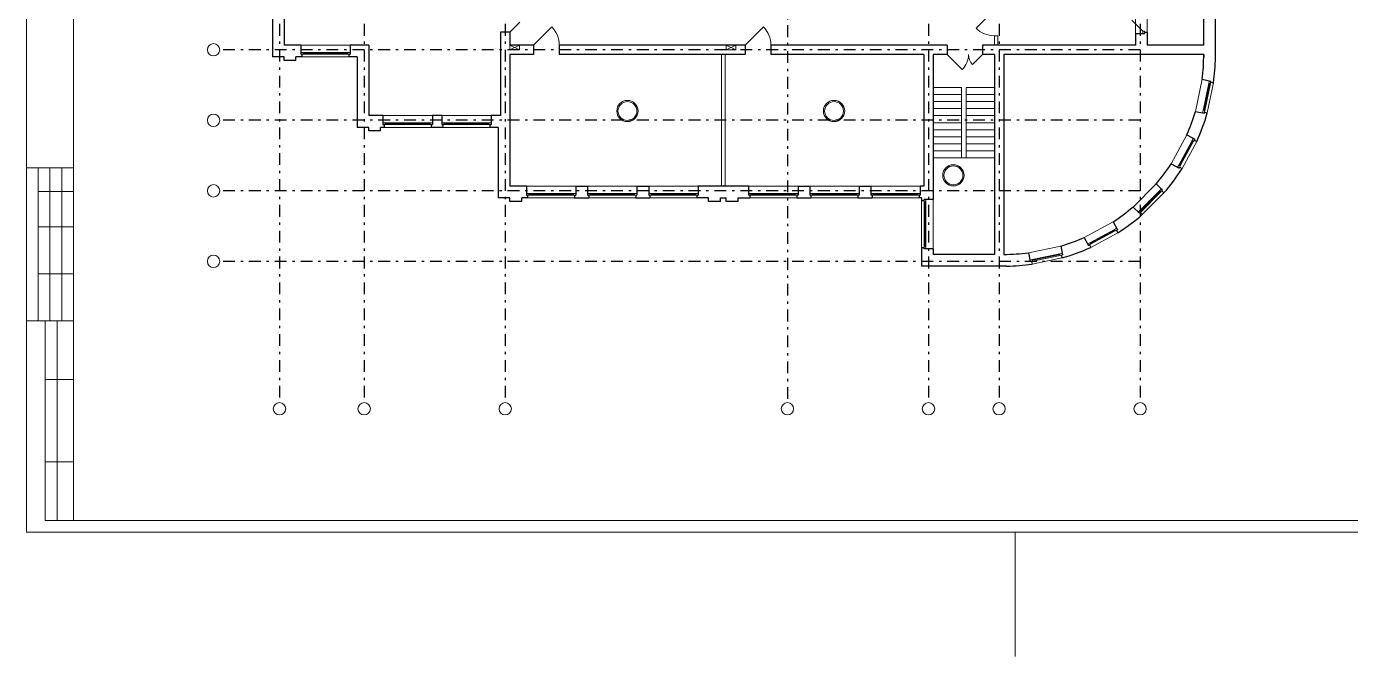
# Model space of a CAD drawing. Header units: metres. Extents: x -5.3 to 89.4, y -5.3 to 64.7.
# Drawn here: x 0 to 56.3, y -5.3 to 21.6 of the extents above; entities that cross this region are included whole.
import ezdxf

# ---------------------------------------------------------------- set-up
doc = ezdxf.new("R2010")
doc.units = ezdxf.units.M
doc.header["$MEASUREMENT"] = 0
doc.linetypes.add('( Dashdot )', pattern=[1.001, 0.5, -0.25, 0.001, -0.25])
doc.layers.add('Level 50', color=7, linetype='Continuous', lineweight=0)
doc.layers.add('Level 63', color=7, linetype='Continuous', lineweight=0)

msp = doc.modelspace()

# ---------------------------------------------------------------- linework, layer by layer
at = {"color": 1, "linetype": '( Dashdot )'}
for p, q in [((10.776, 53.561), (10.776, 5.549)), ((14.376, 53.561), (14.376, 5.549)), ((20.376, 53.561), (20.376, 5.549)), ((32.376, 53.505), (32.376, 5.549)), ((38.376, 53.561), (38.376, 5.549)), ((41.376, 53.561), (41.376, 5.549)), ((47.376, 53.561), (47.376, 5.549)), ((47.376, 20.561), (8.234, 20.561)), ((47.376, 17.561), (8.234, 17.561)), ((47.376, 14.561), (8.234, 14.561)), ((47.376, 11.561), (8.234, 11.561))]:
    msp.add_line(p, q, dxfattribs=at)
at = {"color": 7, "linetype": 'Continuous', "lineweight": 30}
for p, q in [((10.476, 26.861), (10.476, 20.261)), ((10.976, 26.361), (10.976, 20.761)), ((50.08, 20.761), (50.08, 23.811)), ((50.58, 20.236), (50.58, 23.811)), ((20.576, 21.311), (20.176, 21.311)), ((20.176, 21.311), (20.176, 17.761)), ((20.576, 21.311), (20.576, 20.761)), ((47.176, 21.261), (47.176, 20.761)), ((47.176, 21.261), (47.556, 21.261)), ((47.556, 21.311), (47.676, 21.311)), ((47.556, 21.311), (47.556, 21.261)), ((47.676, 21.311), (47.676, 20.761)), ((11.676, 20.761), (10.976, 20.761)), ((11.676, 20.761), (11.676, 20.381)), ((11.676, 20.381), (11.726, 20.381)), ((11.726, 20.381), (11.726, 20.261)), ((13.726, 20.381), (13.726, 20.261)), ((13.726, 20.381), (13.776, 20.381)), ((14.576, 20.761), (13.776, 20.761)), ((13.776, 20.761), (13.776, 20.381)), ((14.576, 20.761), (14.576, 17.761)), ((21.576, 20.761), (20.576, 20.761)), ((20.576, 20.361), (20.576, 14.761)), ((21.576, 20.361), (20.576, 20.361)), ((21.576, 20.761), (21.576, 20.361)), ((22.676, 20.761), (22.676, 20.361)), ((30.576, 20.761), (22.676, 20.761)), ((30.576, 20.361), (22.676, 20.361)), ((30.576, 20.761), (30.576, 20.361)), ((31.676, 20.761), (31.676, 20.361)), ((39.176, 20.761), (31.676, 20.761)), ((38.176, 20.361), (31.676, 20.361)), ((38.176, 20.361), (38.176, 14.761)), ((38.576, 20.361), (38.576, 14.191)), ((39.176, 20.361), (38.576, 20.361)), ((39.176, 20.761), (39.176, 20.361)), ((40.676, 20.761), (40.676, 20.361)), ((47.176, 20.761), (40.676, 20.761)), ((41.176, 20.361), (40.676, 20.361)), ((41.176, 20.361), (41.176, 11.858)), ((41.576, 20.361), (41.576, 11.858)), ((50.081, 20.361), (41.576, 20.361)), ((50.08, 20.761), (47.676, 20.761)), ((50.08, 20.361), (50.08, 20.243)), ((10.976, 20.261), (10.476, 20.261)), ((10.976, 20.111), (10.976, 20.261)), ((11.476, 20.111), (10.976, 20.111)), ((11.476, 20.111), (11.476, 20.261)), ((11.726, 20.261), (11.476, 20.261)), ((14.076, 20.261), (13.726, 20.261)), ((14.076, 20.261), (14.076, 17.261)), ((50.015, 19.31), (50.388, 19.232)), ((50.382, 19.182), (50.5, 19.158)), ((15.176, 17.761), (14.576, 17.761)), ((15.176, 17.761), (15.176, 17.381)), ((17.276, 17.761), (17.276, 17.381)), ((17.676, 17.761), (17.276, 17.761)), ((17.676, 17.761), (17.676, 17.381)), ((20.176, 17.761), (19.776, 17.761)), ((19.776, 17.761), (19.776, 17.381)), ((49.729, 17.94), (50.102, 17.862)), ((50.116, 17.91), (50.233, 17.885)), ((14.576, 17.261), (14.076, 17.261)), ((14.576, 17.111), (14.576, 17.261)), ((15.076, 17.111), (14.576, 17.111)), ((15.076, 17.111), (15.076, 17.261)), ((15.226, 17.261), (15.076, 17.261)), ((15.176, 17.381), (15.226, 17.381)), ((15.226, 17.381), (15.226, 17.261)), ((17.226, 17.381), (17.226, 17.261)), ((17.226, 17.381), (17.276, 17.381)), ((17.726, 17.261), (17.226, 17.261)), ((17.676, 17.381), (17.726, 17.381)), ((17.726, 17.381), (17.726, 17.261)), ((19.726, 17.381), (19.726, 17.261)), ((19.726, 17.381), (19.776, 17.381)), ((20.076, 17.261), (19.726, 17.261)), ((20.076, 17.261), (20.076, 14.261)), ((49.363, 16.943), (49.699, 16.762)), ((49.678, 16.716), (49.784, 16.659)), ((48.697, 15.712), (49.032, 15.53)), ((49.059, 15.573), (49.165, 15.515)), ((21.276, 14.761), (20.576, 14.761)), ((21.276, 14.761), (21.276, 14.381)), ((23.376, 14.761), (23.376, 14.381)), ((23.376, 14.761), (23.876, 14.761)), ((23.876, 14.761), (23.876, 14.381)), ((25.976, 14.761), (25.976, 14.381)), ((25.976, 14.761), (26.476, 14.761)), ((26.476, 14.761), (26.476, 14.381)), ((28.576, 14.761), (28.576, 14.381)), ((30.726, 14.761), (28.576, 14.761)), ((30.726, 14.761), (30.726, 14.381)), ((32.826, 14.761), (32.826, 14.381)), ((32.826, 14.761), (33.326, 14.761)), ((33.326, 14.761), (33.326, 14.381)), ((35.426, 14.761), (35.426, 14.381)), ((35.426, 14.761), (35.926, 14.761)), ((35.926, 14.761), (35.926, 14.381)), ((38.176, 14.761), (38.026, 14.761)), ((38.026, 14.761), (38.026, 14.381)), ((48.064, 14.863), (48.334, 14.594)), ((20.576, 14.261), (20.076, 14.261)), ((20.576, 14.111), (20.576, 14.261)), ((21.076, 14.111), (20.576, 14.111)), ((21.076, 14.111), (21.076, 14.261)), ((21.326, 14.261), (21.076, 14.261)), ((21.276, 14.381), (21.326, 14.381)), ((21.326, 14.381), (21.326, 14.261)), ((23.326, 14.381), (23.326, 14.261)), ((23.326, 14.381), (23.376, 14.381)), ((23.326, 14.261), (23.926, 14.261)), ((23.876, 14.381), (23.926, 14.381)), ((23.926, 14.381), (23.926, 14.261)), ((25.926, 14.381), (25.926, 14.261)), ((25.926, 14.381), (25.976, 14.381)), ((25.926, 14.261), (26.526, 14.261)), ((26.476, 14.381), (26.526, 14.381)), ((26.526, 14.381), (26.526, 14.261)), ((28.526, 14.381), (28.526, 14.261)), ((28.526, 14.381), (28.576, 14.381)), ((29.026, 14.261), (28.526, 14.261)), ((29.026, 14.111), (29.026, 14.261)), ((29.526, 14.111), (29.026, 14.111)), ((29.526, 14.111), (29.526, 14.261)), ((29.526, 14.261), (29.776, 14.261)), ((29.776, 14.111), (29.776, 14.261)), ((30.276, 14.111), (29.776, 14.111)), ((30.276, 14.111), (30.276, 14.261)), ((30.276, 14.261), (30.776, 14.261)), ((30.776, 14.381), (30.726, 14.381)), ((30.776, 14.381), (30.776, 14.261)), ((32.776, 14.381), (32.776, 14.261)), ((32.826, 14.381), (32.776, 14.381)), ((32.776, 14.261), (33.376, 14.261)), ((33.376, 14.381), (33.326, 14.381)), ((33.376, 14.381), (33.376, 14.261)), ((35.376, 14.381), (35.376, 14.261)), ((35.426, 14.381), (35.376, 14.381)), ((35.376, 14.261), (35.976, 14.261)), ((35.976, 14.381), (35.926, 14.381)), ((35.976, 14.381), (35.976, 14.261)), ((37.976, 14.381), (37.976, 14.261)), ((38.026, 14.381), (37.976, 14.381)), ((38.076, 14.261), (37.976, 14.261)), ((38.076, 14.261), (38.076, 14.141)), ((38.196, 14.141), (38.076, 14.141)), ((38.576, 14.191), (38.196, 14.191)), ((38.196, 14.141), (38.196, 14.191)), ((48.301, 14.556), (48.386, 14.471)), ((47.074, 13.873), (47.344, 13.604)), ((47.382, 13.636), (47.467, 13.551)), ((38.196, 12.141), (38.076, 12.141)), ((38.076, 12.141), (38.076, 11.358)), ((38.196, 12.091), (38.196, 12.141)), ((38.576, 12.091), (38.196, 12.091)), ((38.576, 12.091), (38.576, 11.858)), ((41.176, 11.858), (38.576, 11.858)), ((41.701, 11.358), (38.076, 11.358))]:
    msp.add_line(p, q, dxfattribs=at)
at = {"color": 7, "linetype": 'Continuous', "lineweight": 13, "extrusion": (0, 0, -1)}
for p, q in [((41.176, 22.261), (40.398, 21.483)), ((39.176, 20.361), (39.813, 19.725)), ((40.676, 20.361), (40.252, 19.937))]:
    msp.add_line(p, q, dxfattribs=at)
at = {"color": 7, "linetype": 'Continuous', "lineweight": 0}
for p, q in [((47.176, 22.111), (47.176, 21.261)), ((47.676, 22.111), (47.676, 21.311)), ((11.676, 20.761), (13.776, 20.761)), ((11.776, 20.416), (13.676, 20.416)), ((11.726, 20.261), (13.726, 20.261)), ((49.729, 17.94), (50.015, 19.31)), ((50.5, 19.158), (50.233, 17.885)), ((39.776, 18.661), (38.576, 18.661)), ((41.176, 18.661), (39.976, 18.661)), ((50.088, 17.967), (50.334, 19.141)), ((39.776, 18.361), (38.576, 18.361)), ((39.776, 18.061), (38.576, 18.061)), ((41.176, 18.361), (39.976, 18.361)), ((41.176, 18.061), (39.976, 18.061)), ((15.176, 17.761), (17.276, 17.761)), ((17.676, 17.761), (19.776, 17.761)), ((39.776, 17.761), (38.576, 17.761)), ((39.776, 17.461), (38.576, 17.461)), ((41.176, 17.761), (39.976, 17.761)), ((41.176, 17.461), (39.976, 17.461)), ((15.226, 17.261), (17.226, 17.261)), ((15.276, 17.416), (17.176, 17.416)), ((17.726, 17.261), (19.726, 17.261)), ((17.776, 17.416), (19.676, 17.416)), ((39.776, 17.161), (38.576, 17.161)), ((41.176, 17.161), (39.976, 17.161)), ((48.697, 15.712), (49.363, 16.943)), ((39.776, 16.861), (38.576, 16.861)), ((39.776, 16.561), (38.576, 16.561)), ((41.176, 16.861), (39.976, 16.861)), ((41.176, 16.561), (39.976, 16.561)), ((49.049, 15.635), (49.62, 16.69)), ((49.784, 16.659), (49.165, 15.515)), ((39.776, 16.261), (38.576, 16.261)), ((41.176, 16.261), (39.976, 16.261)), ((21.276, 14.761), (23.376, 14.761)), ((23.876, 14.761), (25.976, 14.761)), ((26.476, 14.761), (28.576, 14.761)), ((32.826, 14.761), (30.726, 14.761)), ((35.426, 14.761), (33.326, 14.761)), ((38.026, 14.761), (35.926, 14.761)), ((47.074, 13.873), (48.064, 14.863)), ((21.326, 14.261), (23.326, 14.261)), ((21.376, 14.416), (23.276, 14.416)), ((23.926, 14.261), (25.926, 14.261)), ((23.976, 14.416), (25.876, 14.416)), ((26.526, 14.261), (28.526, 14.261)), ((26.576, 14.416), (28.476, 14.416)), ((32.776, 14.261), (30.776, 14.261)), ((32.726, 14.416), (30.826, 14.416)), ((35.376, 14.261), (33.376, 14.261)), ((35.326, 14.416), (33.426, 14.416)), ((37.976, 14.261), (35.976, 14.261)), ((37.926, 14.416), (36.026, 14.416)), ((38.076, 12.141), (38.076, 14.141)), ((38.231, 12.191), (38.231, 14.091)), ((38.576, 12.091), (38.576, 14.191)), ((47.39, 13.699), (48.238, 14.548)), ((48.386, 14.471), (47.467, 13.551)), ((42.065, -5.254), (42.065, 0.033))]:
    msp.add_line(p, q, dxfattribs=at)
at = {"color": 7, "linetype": 'Continuous', "lineweight": 13}
for p, q in [((20.576, 21.311), (21.001, 21.735)), ((21.576, 20.761), (22.354, 21.539)), ((30.576, 20.761), (31.354, 21.539)), ((47.486, 21.361), (47.027, 21.821)), ((41.326, 21.161), (41.176, 21.161)), ((41.176, 21.161), (41.176, 20.761)), ((41.326, 21.161), (41.326, 20.761)), ((20.576, 20.761), (20.976, 20.561)), ((20.976, 20.761), (20.576, 20.561)), ((29.576, 20.361), (29.576, 14.761)), ((29.726, 20.361), (29.726, 14.761)), ((29.776, 20.761), (30.176, 20.561)), ((30.176, 20.761), (29.776, 20.561)), ((39.776, 18.961), (38.576, 18.961)), ((39.776, 18.961), (39.776, 15.961)), ((39.976, 18.961), (39.976, 15.961)), ((41.176, 18.961), (39.976, 18.961)), ((41.176, 15.961), (38.576, 15.961))]:
    msp.add_line(p, q, dxfattribs=at)
at = {"color": 7, "linetype": 'Continuous', "lineweight": 0, "extrusion": (0, 0, -1)}
for p, q in [((46.226, 13.241), (44.994, 12.574)), ((46.303, 12.888), (45.247, 12.317)), ((45.279, 12.154), (46.422, 12.772)), ((43.998, 12.209), (42.627, 11.922)), ((43.971, 11.85), (42.796, 11.604)), ((42.78, 11.438), (44.052, 11.704))]:
    msp.add_line(p, q, dxfattribs=at)
at = {"color": 7, "linetype": 'Continuous', "lineweight": 30, "extrusion": (0, 0, -1)}
for p, q in [((46.226, 13.241), (46.407, 12.905)), ((44.994, 12.574), (45.176, 12.239)), ((46.365, 12.878), (46.422, 12.772)), ((42.627, 11.922), (42.705, 11.549)), ((43.998, 12.209), (44.076, 11.836)), ((45.222, 12.259), (45.279, 12.154)), ((42.755, 11.556), (42.78, 11.438)), ((44.028, 11.822), (44.052, 11.704))]:
    msp.add_line(p, q, dxfattribs=at)
at = {"color": 7, "linetype": 'Continuous', "lineweight": 0, "flags": 128}
for points in [[(84.115, 59.433), (84.115, 0.033), (0.015, 0.033), (0.015, 59.433), (84.115, 59.433)], [(13.676, 20.381), (13.676, 20.451), (11.776, 20.451), (11.776, 20.381), (13.676, 20.381)], [(50.054, 17.974), (50.299, 19.149), (50.368, 19.134), (50.122, 17.96), (50.054, 17.974)], [(17.176, 17.381), (17.176, 17.451), (15.276, 17.451), (15.276, 17.381), (17.176, 17.381)], [(19.676, 17.381), (19.676, 17.451), (17.776, 17.451), (17.776, 17.381), (19.676, 17.381)], [(49.018, 15.652), (49.589, 16.707), (49.651, 16.674), (49.08, 15.618), (49.018, 15.652)], [(23.276, 14.381), (23.276, 14.451), (21.376, 14.451), (21.376, 14.381), (23.276, 14.381)], [(25.876, 14.381), (25.876, 14.451), (23.976, 14.451), (23.976, 14.381), (25.876, 14.381)], [(28.476, 14.381), (28.476, 14.451), (26.576, 14.451), (26.576, 14.381), (28.476, 14.381)], [(30.826, 14.381), (30.826, 14.451), (32.726, 14.451), (32.726, 14.381), (30.826, 14.381)], [(33.426, 14.381), (33.426, 14.451), (35.326, 14.451), (35.326, 14.381), (33.426, 14.381)], [(36.026, 14.381), (36.026, 14.451), (37.926, 14.451), (37.926, 14.381), (36.026, 14.381)], [(38.196, 14.091), (38.266, 14.091), (38.266, 12.191), (38.196, 12.191), (38.196, 14.091)], [(47.365, 13.724), (48.214, 14.572), (48.263, 14.523), (47.415, 13.674), (47.365, 13.724)]]:
    msp.add_lwpolyline(points, close=True, dxfattribs=at)
at = {"color": 7, "linetype": 'Continuous', "lineweight": 13, "flags": 128}
for points in [[(47.486, 21.261), (47.486, 21.361), (47.556, 21.361), (47.556, 21.261), (47.486, 21.261)], [(11.676, 20.451), (11.776, 20.451), (11.776, 20.381), (11.676, 20.381), (11.676, 20.451)], [(13.676, 20.451), (13.776, 20.451), (13.776, 20.381), (13.676, 20.381), (13.676, 20.451)], [(20.576, 20.761), (20.576, 20.561), (20.976, 20.561), (20.976, 20.761), (20.576, 20.761)], [(29.776, 20.761), (29.776, 20.561), (30.176, 20.561), (30.176, 20.761), (29.776, 20.761)], [(50.32, 19.246), (50.299, 19.149), (50.368, 19.134), (50.388, 19.232), (50.32, 19.246)], [(50.054, 17.974), (50.033, 17.876), (50.102, 17.862), (50.122, 17.96), (50.054, 17.974)], [(15.176, 17.451), (15.276, 17.451), (15.276, 17.381), (15.176, 17.381), (15.176, 17.451)], [(17.176, 17.451), (17.276, 17.451), (17.276, 17.381), (17.176, 17.381), (17.176, 17.451)], [(17.676, 17.451), (17.776, 17.451), (17.776, 17.381), (17.676, 17.381), (17.676, 17.451)], [(19.676, 17.451), (19.776, 17.451), (19.776, 17.381), (19.676, 17.381), (19.676, 17.451)], [(49.637, 16.795), (49.589, 16.707), (49.651, 16.674), (49.699, 16.762), (49.637, 16.795)], [(49.018, 15.652), (48.971, 15.564), (49.032, 15.53), (49.08, 15.618), (49.018, 15.652)], [(48.284, 14.643), (48.214, 14.572), (48.263, 14.523), (48.334, 14.594), (48.284, 14.643)], [(21.276, 14.451), (21.376, 14.451), (21.376, 14.381), (21.276, 14.381), (21.276, 14.451)], [(23.276, 14.451), (23.376, 14.451), (23.376, 14.381), (23.276, 14.381), (23.276, 14.451)], [(23.876, 14.451), (23.976, 14.451), (23.976, 14.381), (23.876, 14.381), (23.876, 14.451)], [(25.876, 14.451), (25.976, 14.451), (25.976, 14.381), (25.876, 14.381), (25.876, 14.451)], [(26.476, 14.451), (26.576, 14.451), (26.576, 14.381), (26.476, 14.381), (26.476, 14.451)], [(28.476, 14.451), (28.576, 14.451), (28.576, 14.381), (28.476, 14.381), (28.476, 14.451)], [(30.826, 14.451), (30.726, 14.451), (30.726, 14.381), (30.826, 14.381), (30.826, 14.451)], [(32.826, 14.451), (32.726, 14.451), (32.726, 14.381), (32.826, 14.381), (32.826, 14.451)], [(33.426, 14.451), (33.326, 14.451), (33.326, 14.381), (33.426, 14.381), (33.426, 14.451)], [(35.426, 14.451), (35.326, 14.451), (35.326, 14.381), (35.426, 14.381), (35.426, 14.451)], [(36.026, 14.451), (35.926, 14.451), (35.926, 14.381), (36.026, 14.381), (36.026, 14.451)], [(38.026, 14.451), (37.926, 14.451), (37.926, 14.381), (38.026, 14.381), (38.026, 14.451)], [(38.266, 14.091), (38.266, 14.191), (38.196, 14.191), (38.196, 14.091), (38.266, 14.091)], [(47.365, 13.724), (47.294, 13.653), (47.344, 13.604), (47.415, 13.674), (47.365, 13.724)], [(38.266, 12.091), (38.266, 12.191), (38.196, 12.191), (38.196, 12.091), (38.266, 12.091)]]:
    msp.add_lwpolyline(points, close=True, dxfattribs=at)
at = {"color": 7, "linetype": 'Continuous', "lineweight": 13, "extrusion": (0, 0, -1), "flags": 128}
for points in [[(-46.286, 12.919), (-46.374, 12.967), (-46.407, 12.905), (-46.319, 12.858), (-46.286, 12.919)], [(-43.963, 11.884), (-44.061, 11.904), (-44.076, 11.836), (-43.978, 11.815), (-43.963, 11.884)], [(-45.143, 12.3), (-45.231, 12.348), (-45.264, 12.286), (-45.176, 12.239), (-45.143, 12.3)], [(-42.691, 11.618), (-42.789, 11.638), (-42.803, 11.57), (-42.705, 11.549), (-42.691, 11.618)]]:
    msp.add_lwpolyline(points, close=True, dxfattribs=at)
at = {"color": 7, "linetype": 'Continuous', "lineweight": 0, "extrusion": (0, 0, -1), "flags": 128}
for points in [[(-46.286, 12.919), (-45.231, 12.348), (-45.264, 12.286), (-46.319, 12.858), (-46.286, 12.919)], [(-43.963, 11.884), (-42.789, 11.638), (-42.803, 11.57), (-43.978, 11.815), (-43.963, 11.884)]]:
    msp.add_lwpolyline(points, close=True, dxfattribs=at)
at = {"color": 7, "linetype": 'Continuous', "lineweight": 13}
for centre, radius in [((7.971, 20.561), 0.263), ((25.572, 17.956), 0.452), ((25.572, 17.956), 0.402), ((34.359, 17.956), 0.452), ((34.359, 17.956), 0.402), ((7.971, 17.561), 0.263), ((39.435, 15.219), 0.452), ((39.435, 15.219), 0.402), ((7.971, 14.561), 0.263), ((7.971, 11.561), 0.263), ((10.776, 5.286), 0.263), ((14.376, 5.286), 0.263), ((20.376, 5.286), 0.263), ((32.376, 5.286), 0.263), ((38.376, 5.286), 0.263), ((41.376, 5.286), 0.263), ((47.376, 5.286), 0.263)]:
    msp.add_circle(centre, radius, dxfattribs=at)
at = {"color": 7, "linetype": 'Continuous', "lineweight": 0}
for centre in [(21.576, 20.761), (30.576, 20.761)]:
    msp.add_arc(centre, 1.1, 0, 45, dxfattribs=at)
at = {"color": 7, "linetype": 'Continuous', "lineweight": 0, "extrusion": (0, 0, -1)}
for centre, radius, start, end in [((-41.176, 22.261), 1.1, 270, 315), ((-39.176, 20.361), 0.9, 180, 225), ((-40.676, 20.361), 0.6, 315, 0)]:
    msp.add_arc(centre, radius, start, end, dxfattribs=at)
at = {"color": 7, "linetype": 'Continuous', "lineweight": 30}
for radius, start, end in [(8.504, 352.9009, 0), (9.004, 352.3191, 359.2046), (8.884, 352.3751, 352.6985), (8.504, 336.3009, 343.4579), (9.004, 335.7191, 344.0397), (8.884, 343.6603, 343.9837), (8.884, 335.7751, 336.0985), (8.504, 319.7215, 326.8579), (9.004, 319.1397, 327.4397), (8.884, 327.0603, 327.3837), (8.884, 319.1957, 319.5191), (8.504, 303.1421, 310.2785), (9.004, 302.5603, 310.8603), (8.884, 310.4809, 310.8043), (8.504, 286.5421, 293.6991), (8.504, 270, 277.0991), (9.004, 285.9603, 294.2809), (9.004, 270.7954, 277.6809)]:
    msp.add_arc((41.576, 20.361), radius, start, end, dxfattribs=at)
at = {"color": 7, "linetype": 'Continuous', "lineweight": 30, "extrusion": (0, 0, -1)}
for start, end in [(237.0603, 237.3837), (253.6603, 253.9837), (245.7751, 246.0985), (262.3751, 262.6985)]:
    msp.add_arc((-41.576, 20.361), 8.884, start, end, dxfattribs=at)
at = {"layer": 'Level 50', "color": 7, "linetype": 'Continuous', "lineweight": 13}
for p, q in [((2.015, 58.933), (2.015, 0.533)), ((83.615, 0.533), (0.815, 0.533))]:
    msp.add_line(p, q, dxfattribs=at)
at = {"layer": 'Level 63', "color": 7, "linetype": 'Continuous', "lineweight": 13}
for p, q in [((0.015, 15.533), (2.015, 15.533)), ((0.015, 15.533), (0.015, 9.033)), ((0.515, 15.533), (0.515, 9.033)), ((1.015, 15.533), (1.015, 9.033)), ((1.515, 15.533), (1.515, 9.033)), ((0.515, 14.533), (2.015, 14.533)), ((0.515, 13.033), (2.015, 13.033)), ((0.515, 11.033), (2.015, 11.033)), ((0.015, 9.033), (2.015, 9.033)), ((0.815, 9.033), (2.015, 9.033)), ((1.315, 0.533), (1.315, 9.033)), ((0.815, 6.533), (2.015, 6.533)), ((0.815, 3.033), (2.015, 3.033))]:
    msp.add_line(p, q, dxfattribs=at)
at = {"layer": 'Level 63', "color": 7, "linetype": 'Continuous', "lineweight": 13, "flags": 128}
msp.add_lwpolyline([(0.815, 0.533), (0.815, 9.033)], dxfattribs=at)

doc.saveas('drawing.dxf')
